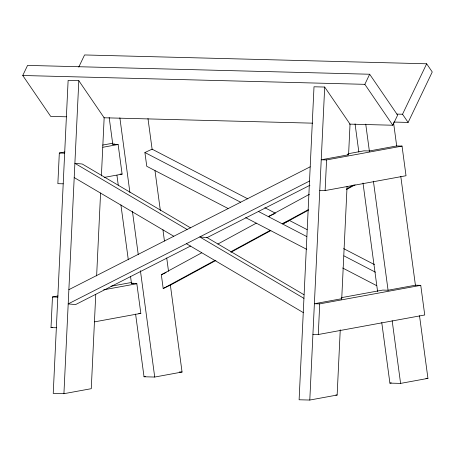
<?xml version="1.0" encoding="UTF-8"?>
<svg xmlns="http://www.w3.org/2000/svg" width="455" height="455" viewBox="0 0 455 455"><rect width="100%" height="100%" fill="white"/><g stroke="black" fill="none" stroke-linecap="round" stroke-linejoin="round"><path stroke-width="0.68" d="M56.357 327.748L51.011 327.611L52.467 296.967L58.041 295.943M64.911 151.998L59.321 153.022L57.859 183.672L63.205 183.809M63.922 393.694L78.817 80.7L68.125 80.427L53.229 393.421L63.922 393.694L91.267 388.684L95.755 294.362M96.631 275.923L100.578 192.948M101.391 175.931L104.155 117.777L78.817 80.7M309.798 400.047L324.694 87.053L314.007 86.78L299.111 399.774L309.798 400.047L337.144 395.037L340.249 329.79M318.272 334.516L319.728 303.872L420.756 285.342L424.742 314.991L318.272 334.516L312.926 334.379M325.12 190.577L326.582 159.927L402.038 146.089L406.019 175.738L325.12 190.577L319.774 190.435M341.699 299.293L347.068 186.539M348.587 154.626L350.037 124.13L324.694 87.053M66.322 116.799L50.704 116.4L22.75 75.496L27.573 65.401L369.67 74.239L397.625 115.143L392.796 125.233L349.503 124.118M78.766 67.084L84.567 54.953L426.659 63.791L432.25 71.97L408.124 122.423L393.928 122.059M392.796 125.233L364.842 84.334L369.67 74.239M408.124 122.423L402.533 114.245L426.659 63.791M215.937 260.414L170.38 285.166L163.191 288.521L161.337 274.746L201.679 252.832M217.814 244.068L256.296 223.16M309.428 194.296L268.353 216.614L271.345 215.215M163.191 288.521L214.828 260.465M231.004 251.678L270.202 230.384M308.336 209.664L282.259 223.832L289.448 220.476L307.079 229.633M346.835 188.751L353.666 185.037M284.045 223.138L285.854 222.154M230.912 252.28L270.856 230.583M284.58 223.121L308.297 210.238M346.363 189.559L355.099 184.81M68.87 289.67L310.196 166.809M309.519 181.044L68.193 303.906L75.553 304.588L190.628 246.007M309.94 185.265L207.11 237.612L199.751 236.93L303.94 298.338M228.018 208.481L146.76 166.291L144.906 152.522L152.095 149.166L247.827 198.869M271.948 214.936L274.342 213.816M161.337 274.746L166.132 272.511M102.637 145.082L113.119 143.16M114.831 143.962L112.777 144.337L118.124 144.48L122.111 174.123L104.172 177.416M102.893 147.272L118.124 144.48M348.081 153.75L364 150.827L369.346 150.969L396.692 145.953L402.038 146.089M110.997 286.235L131.899 282.401M133.548 283.215L131.501 283.59L136.841 283.727L140.828 313.376L94.566 321.861M103.643 289.818L136.841 283.727M51.011 327.611L52.405 327.355M341.222 297.695L382.723 290.08L388.07 290.222L415.409 285.205L420.756 285.342M341.728 298.719L314.382 303.735L319.728 303.872M135.596 314.069L144.025 376.768L145.39 376.518M144.025 376.768L154.717 377.047L182.057 372.031L170.318 284.711M381.756 322.532L389.901 383.121L391.272 382.871M389.901 383.121L400.593 383.4L427.939 378.384L419.51 315.713M22.75 75.496L364.842 84.334M396.857 114.097L402.533 114.245M103.933 117.771L312.596 123.163M347.239 154.74L348.575 154.78L321.236 159.79L326.582 159.927M59.321 153.022L64.667 153.164M120.103 174.072L122.111 174.123M52.467 296.967L57.813 297.104M138.826 313.324L140.828 313.376M179.384 371.962L182.057 372.031M425.931 378.333L427.939 378.384M335.807 394.997L337.144 395.037M264.833 207.696L275.542 213.258M343.605 248.595L374.459 264.611M144.906 152.522L240.649 202.23M258.286 211.387L306.789 236.572M343.952 255.864L375.449 272.215M245.655 217.638L306.75 249.357M342.655 268.001L376.672 285.66M190.645 227.91L82.247 164.016L74.887 163.328L187.107 229.474M206.57 237.294L303.946 294.698M74.205 177.564L173.787 236.259M186.431 243.709L303.257 312.574M393.575 122.765L396.697 146.004M400.77 176.284L415.443 285.433M365.74 124.141L369.437 151.612M373.413 181.204L388.092 290.404M392.164 320.695L400.593 383.4M355.054 123.862L358.841 152.044M363.005 183.041L377.593 291.536M147.977 118.528L152.146 149.507M154.984 170.636L160.382 210.773M162.935 229.786L164.448 241.053M166.723 257.951L168.521 271.334M119.864 117.788L129.903 192.465M132.456 211.484L138.235 254.459M140.413 270.662L154.717 377.047M109.172 117.509L112.772 144.28M116.935 175.277L118.266 185.145M120.916 204.869L128.304 259.822M130.574 276.731L131.523 283.772"/></g></svg>
